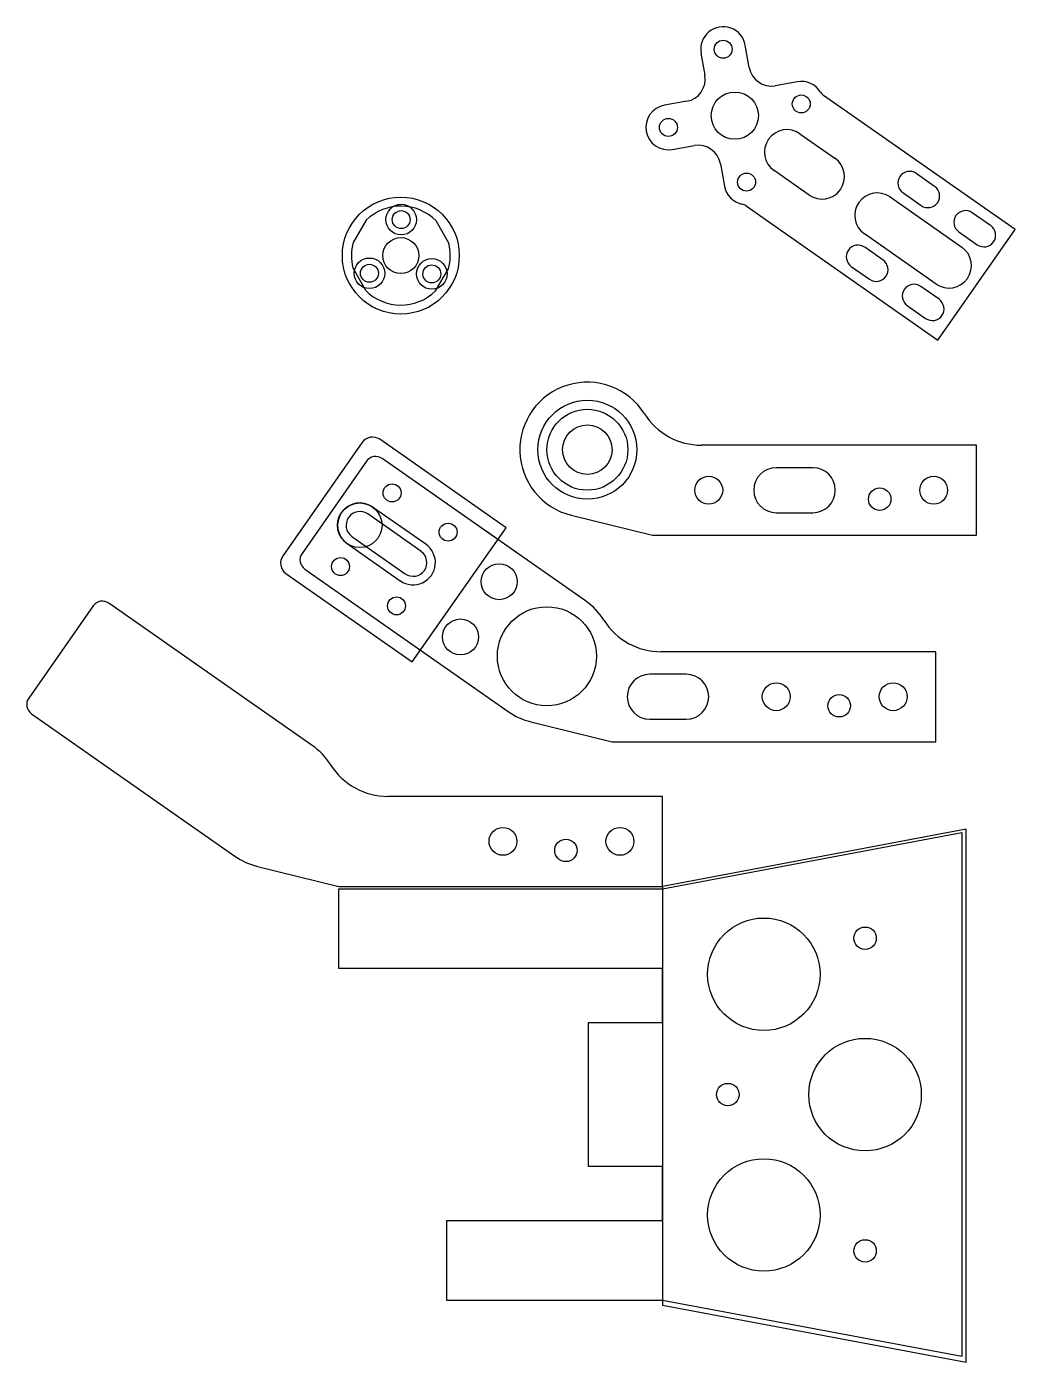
# Model space of a CAD drawing. Extents: x -1438 to -1218, y -186 to 111.
import ezdxf

# ---------------------------------------------------------------- set-up
doc = ezdxf.new("R2010")
doc.units = 0
doc.header["$MEASUREMENT"] = 0
for name, color, linetype in [('EBENE_01', 18, 'CONTINUOUS'), ('EBENE_05', 7, 'CONTINUOUS'), ('HILFSKONSTRUKTIONEN', 12, 'CONTINUOUS'), ('STANDARD', 18, 'CONTINUOUS')]:
    doc.layers.add(name, color=color, linetype=linetype)

msp = doc.modelspace()

# ---------------------------------------------------------------- linework, layer by layer
at = {"layer": 'EBENE_01'}
for p, q in [((-1288.24, 104.75), (-1287.37, 99.83)), ((-1277.52, 101.57), (-1278.39, 106.49)), ((-1266.8, 98.38), (-1271.73, 97.51)), ((-1218.36, 65.51), (-1260.99, 95.36)), ((-1291.42, 94.04), (-1296.35, 93.17)), ((-1266.25, 86.83), (-1258.47, 81.38)), ((-1294.61, 83.32), (-1289.69, 84.19)), ((-1283.89, 80.13), (-1283.03, 75.21)), ((-1264.21, 73.19), (-1271.99, 78.64)), ((-1236.29, 75.13), (-1240.38, 78)), ((-1246.18, 72.78), (-1230.24, 61.62)), ((-1243.37, 73.74), (-1239.27, 70.87)), ((-1278.2, 70.78), (-1235.57, 40.93)), ((-1223.84, 66.41), (-1227.93, 69.28)), ((-1362.67, 67.59), (-1365.56, 62.69)), ((-1344.32, 62.48), (-1347.11, 67.44)), ((-1235.57, 40.93), (-1218.36, 65.51)), ((-1235.98, 53.43), (-1251.92, 64.59)), ((-1230.91, 65.02), (-1226.82, 62.15)), ((-1247.76, 58.74), (-1251.85, 61.61)), ((-1365.62, 57), (-1362.82, 52.04)), ((-1347.27, 51.88), (-1344.37, 56.78)), ((-1254.84, 57.35), (-1250.74, 54.49)), ((-1235.31, 50.03), (-1239.4, 52.89)), ((-1242.39, 48.63), (-1238.29, 45.77)), ((-1363.63, 18.14), (-1381.16, -6.9)), ((-1331.57, -0.75), (-1359.64, 18.91)), ((-1227.01, 17.6), (-1288.13, 17.6)), ((-1227.01, -2.4), (-1227.01, 17.6)), ((-1362.6, 14.03), (-1376.94, -6.45)), ((-1333.4, -3.37), (-1359.12, 14.64)), ((-1349.41, -4.43), (-1361.25, 3.86)), ((-1317.08, 2.03), (-1299.01, -2.4)), ((-1352.44, -30.56), (-1331.57, -0.75)), ((-1299.01, -2.4), (-1227.01, -2.4)), ((-1366.93, -4.25), (-1355.08, -12.54)), ((-1313.9, -17.02), (-1333.4, -3.37)), ((-1380.51, -10.91), (-1352.44, -30.56)), ((-1376.33, -9.93), (-1350.61, -27.94)), ((-1394.15, -35.52), (-1419.87, -17.52)), ((-1423.35, -18.13), (-1437.69, -38.61)), ((-1350.61, -27.94), (-1331.11, -41.6)), ((-1236.01, -28.31), (-1297.13, -28.31)), ((-1236.01, -48.31), (-1236.01, -28.31)), ((-1374.65, -49.18), (-1394.15, -35.52)), ((-1437.08, -42.09), (-1411.36, -60.1)), ((-1326.08, -43.88), (-1308.01, -48.31)), ((-1308.01, -48.31), (-1236.01, -48.31)), ((-1411.36, -60.1), (-1391.86, -73.75)), ((-1296.76, -60.46), (-1357.88, -60.46)), ((-1296.76, -80.46), (-1296.76, -60.46)), ((-1296.76, -81), (-1230.26, -68.5)), ((-1230.26, -68.5), (-1230.26, -185)), ((-1386.83, -76.03), (-1368.76, -80.46)), ((-1368.76, -80.46), (-1296.76, -80.46)), ((-1368.76, -98.75), (-1368.76, -81)), ((-1368.76, -81), (-1296.76, -81)), ((-1313.26, -110.75), (-1296.76, -110.75)), ((-1313.26, -142.75), (-1313.26, -110.75)), ((-1344.76, -172.5), (-1344.76, -154.75)), ((-1296.76, -172.5), (-1344.76, -172.5)), ((-1230.26, -185), (-1296.76, -172.5))]:
    msp.add_line(p, q, dxfattribs=at)
for points in [[(-1296.76, -110.75), (-1296.76, -98.75), (-1368.76, -98.75)], [(-1344.76, -154.75), (-1296.76, -154.75), (-1296.76, -142.75), (-1313.26, -142.75)]]:
    msp.add_lwpolyline(points, dxfattribs=at)
for centre, radius in [((-1313.5, 16.6), 11), ((-1313.5, 16.6), 9), ((-1313.5, 16.6), 5.5), ((-1356.91, 6.99), 2), ((-1286.51, 7.6), 3.1), ((-1236.51, 7.6), 3.1), ((-1248.51, 5.6), 2.5), ((-1364.09, -0.19), 4.95), ((-1344.46, -1.73), 2), ((-1368.38, -9.39), 2), ((-1355.93, -18.11), 2), ((-1322.5, -29.31), 11), ((-1271.51, -38.31), 3.1), ((-1245.51, -38.31), 3.1), ((-1257.51, -40.31), 2.5), ((-1332.26, -70.46), 3.1), ((-1306.26, -70.46), 3.1), ((-1318.26, -72.46), 2.5)]:
    msp.add_circle(centre, radius, dxfattribs=at)
for centre, radius, start, end in [((-1283.31, 105.62), 5, 10, 190), ((-1272.6, 102.43), 5, 190, 280), ((-1292.29, 98.96), 5, 280, 10), ((-1265.94, 93.45), 5, 31.7977, 100), ((-1259.56, 97.41), 2.5, 211.7977, 235), ((-1295.48, 88.24), 5, 100, 280), ((-1269.12, 82.74), 5, 55, 235), ((-1288.82, 79.26), 5, 10, 100), ((-1261.34, 77.29), 5, 235, 55), ((-1241.87, 75.87), 2.6, 55, 235), ((-1278.1, 76.08), 5, 190, 258.2023), ((-1237.78, 73), 2.6, 235, 55), ((-1249.05, 68.68), 5, 55, 235), ((-1354.97, 59.74), 11, 44.4269, 134.4269), ((-1279.64, 68.74), 2.5, 55, 78.2023), ((-1229.42, 67.15), 2.6, 55, 235), ((-1225.33, 64.28), 2.6, 235, 55), ((-1354.97, 59.74), 11, 164.4269, 194.4269), ((-1354.97, 59.74), 11, 344.4269, 14.4269), ((-1253.35, 59.48), 2.6, 55, 235), ((-1233.11, 57.52), 5, 235, 55), ((-1249.25, 56.62), 2.6, 235, 55), ((-1354.97, 59.74), 11, 224.4269, 314.4269), ((-1240.9, 50.76), 2.6, 55, 235), ((-1236.8, 47.9), 2.6, 235, 55), ((-1313.5, 16.6), 15, 32.231, 256.2186), ((-1288.13, 32.6), 15, 212.231, 270), ((-1361.25, 16.53), 2.87, 55.8916, 145.8646), ((-1360.55, 12.59), 2.5, 55, 145), ((-1364.09, -0.19), 4.95, 55, 235), ((-1352.24, -8.49), 4.95, 235, 55.0003), ((-1378.83, -8.58), 2.87, 144.1354, 234.1084), ((-1374.89, -7.89), 2.5, 145, 235), ((-1421.3, -19.56), 2.5, 55, 145), ((-1322.5, -29.31), 15, 32.231, 55), ((-1297.13, -13.31), 15, 212.231, 270), ((-1435.64, -40.04), 2.5, 145, 235), ((-1322.5, -29.31), 15, 235, 256.2186), ((-1383.25, -61.46), 15, 32.231, 55), ((-1357.88, -45.46), 15, 212.231, 270), ((-1383.25, -61.46), 15, 235, 256.2186)]:
    msp.add_arc(centre, radius, start, end, dxfattribs=at)
at = {"layer": 'EBENE_05'}
for p, q in [((-1229.26, -67.75), (-1296.76, -80.46)), ((-1229.26, -186.25), (-1229.26, -67.75)), ((-1296.76, -80.46), (-1296.76, -173.54)), ((-1296.76, -173.54), (-1229.26, -186.25))]:
    msp.add_line(p, q, dxfattribs=at)
for centre in [(-1251.76, -92), (-1282.26, -126.75), (-1251.76, -161.5)]:
    msp.add_circle(centre, 2.5, dxfattribs=at)
at = {"layer": 'HILFSKONSTRUKTIONEN'}
for p, q in [((-1263.38, 12.6), (-1271.51, 12.6)), ((-1350.49, -5.99), (-1362.34, 2.31)), ((-1271.51, 2.6), (-1263.38, 2.6)), ((-1365.84, -2.69), (-1353.99, -10.98)), ((-1333.4, -3.37), (-1336.02, -1.53)), ((-1291.51, -33.31), (-1299.64, -33.31)), ((-1299.64, -43.31), (-1291.51, -43.31))]:
    msp.add_line(p, q, dxfattribs=at)
for centre, radius in [((-1354.97, 59.74), 13), ((-1354.89, 67.74), 3.4), ((-1354.89, 67.74), 2), ((-1354.97, 59.74), 4), ((-1361.94, 55.81), 3.4), ((-1361.94, 55.81), 2), ((-1348.08, 55.67), 3.4), ((-1348.08, 55.67), 2), ((-1333.09, -12.74), 4), ((-1322.5, -29.31), 11), ((-1341.7, -25.03), 4), ((-1274.26, -100), 12.5), ((-1251.76, -126.75), 12.5), ((-1274.26, -153.5), 12.5)]:
    msp.add_circle(centre, radius, dxfattribs=at)
for centre, radius, start, end in [((-1271.51, 7.6), 5, 90, 270), ((-1263.38, 7.6), 5, 270, 90), ((-1364.09, -0.19), 3.05, 55, 235), ((-1352.24, -8.49), 3.05, 235, 55), ((-1299.64, -38.31), 5, 90, 270), ((-1291.51, -38.31), 5, 270, 90)]:
    msp.add_arc(centre, radius, start, end, dxfattribs=at)
at = {"layer": 'STANDARD'}
for centre, radius in [((-1283.31, 105.62), 2), ((-1280.71, 90.85), 5.25), ((-1265.94, 93.45), 2), ((-1295.48, 88.24), 2), ((-1278.1, 76.08), 2)]:
    msp.add_circle(centre, radius, dxfattribs=at)

doc.saveas('drawing.dxf')
